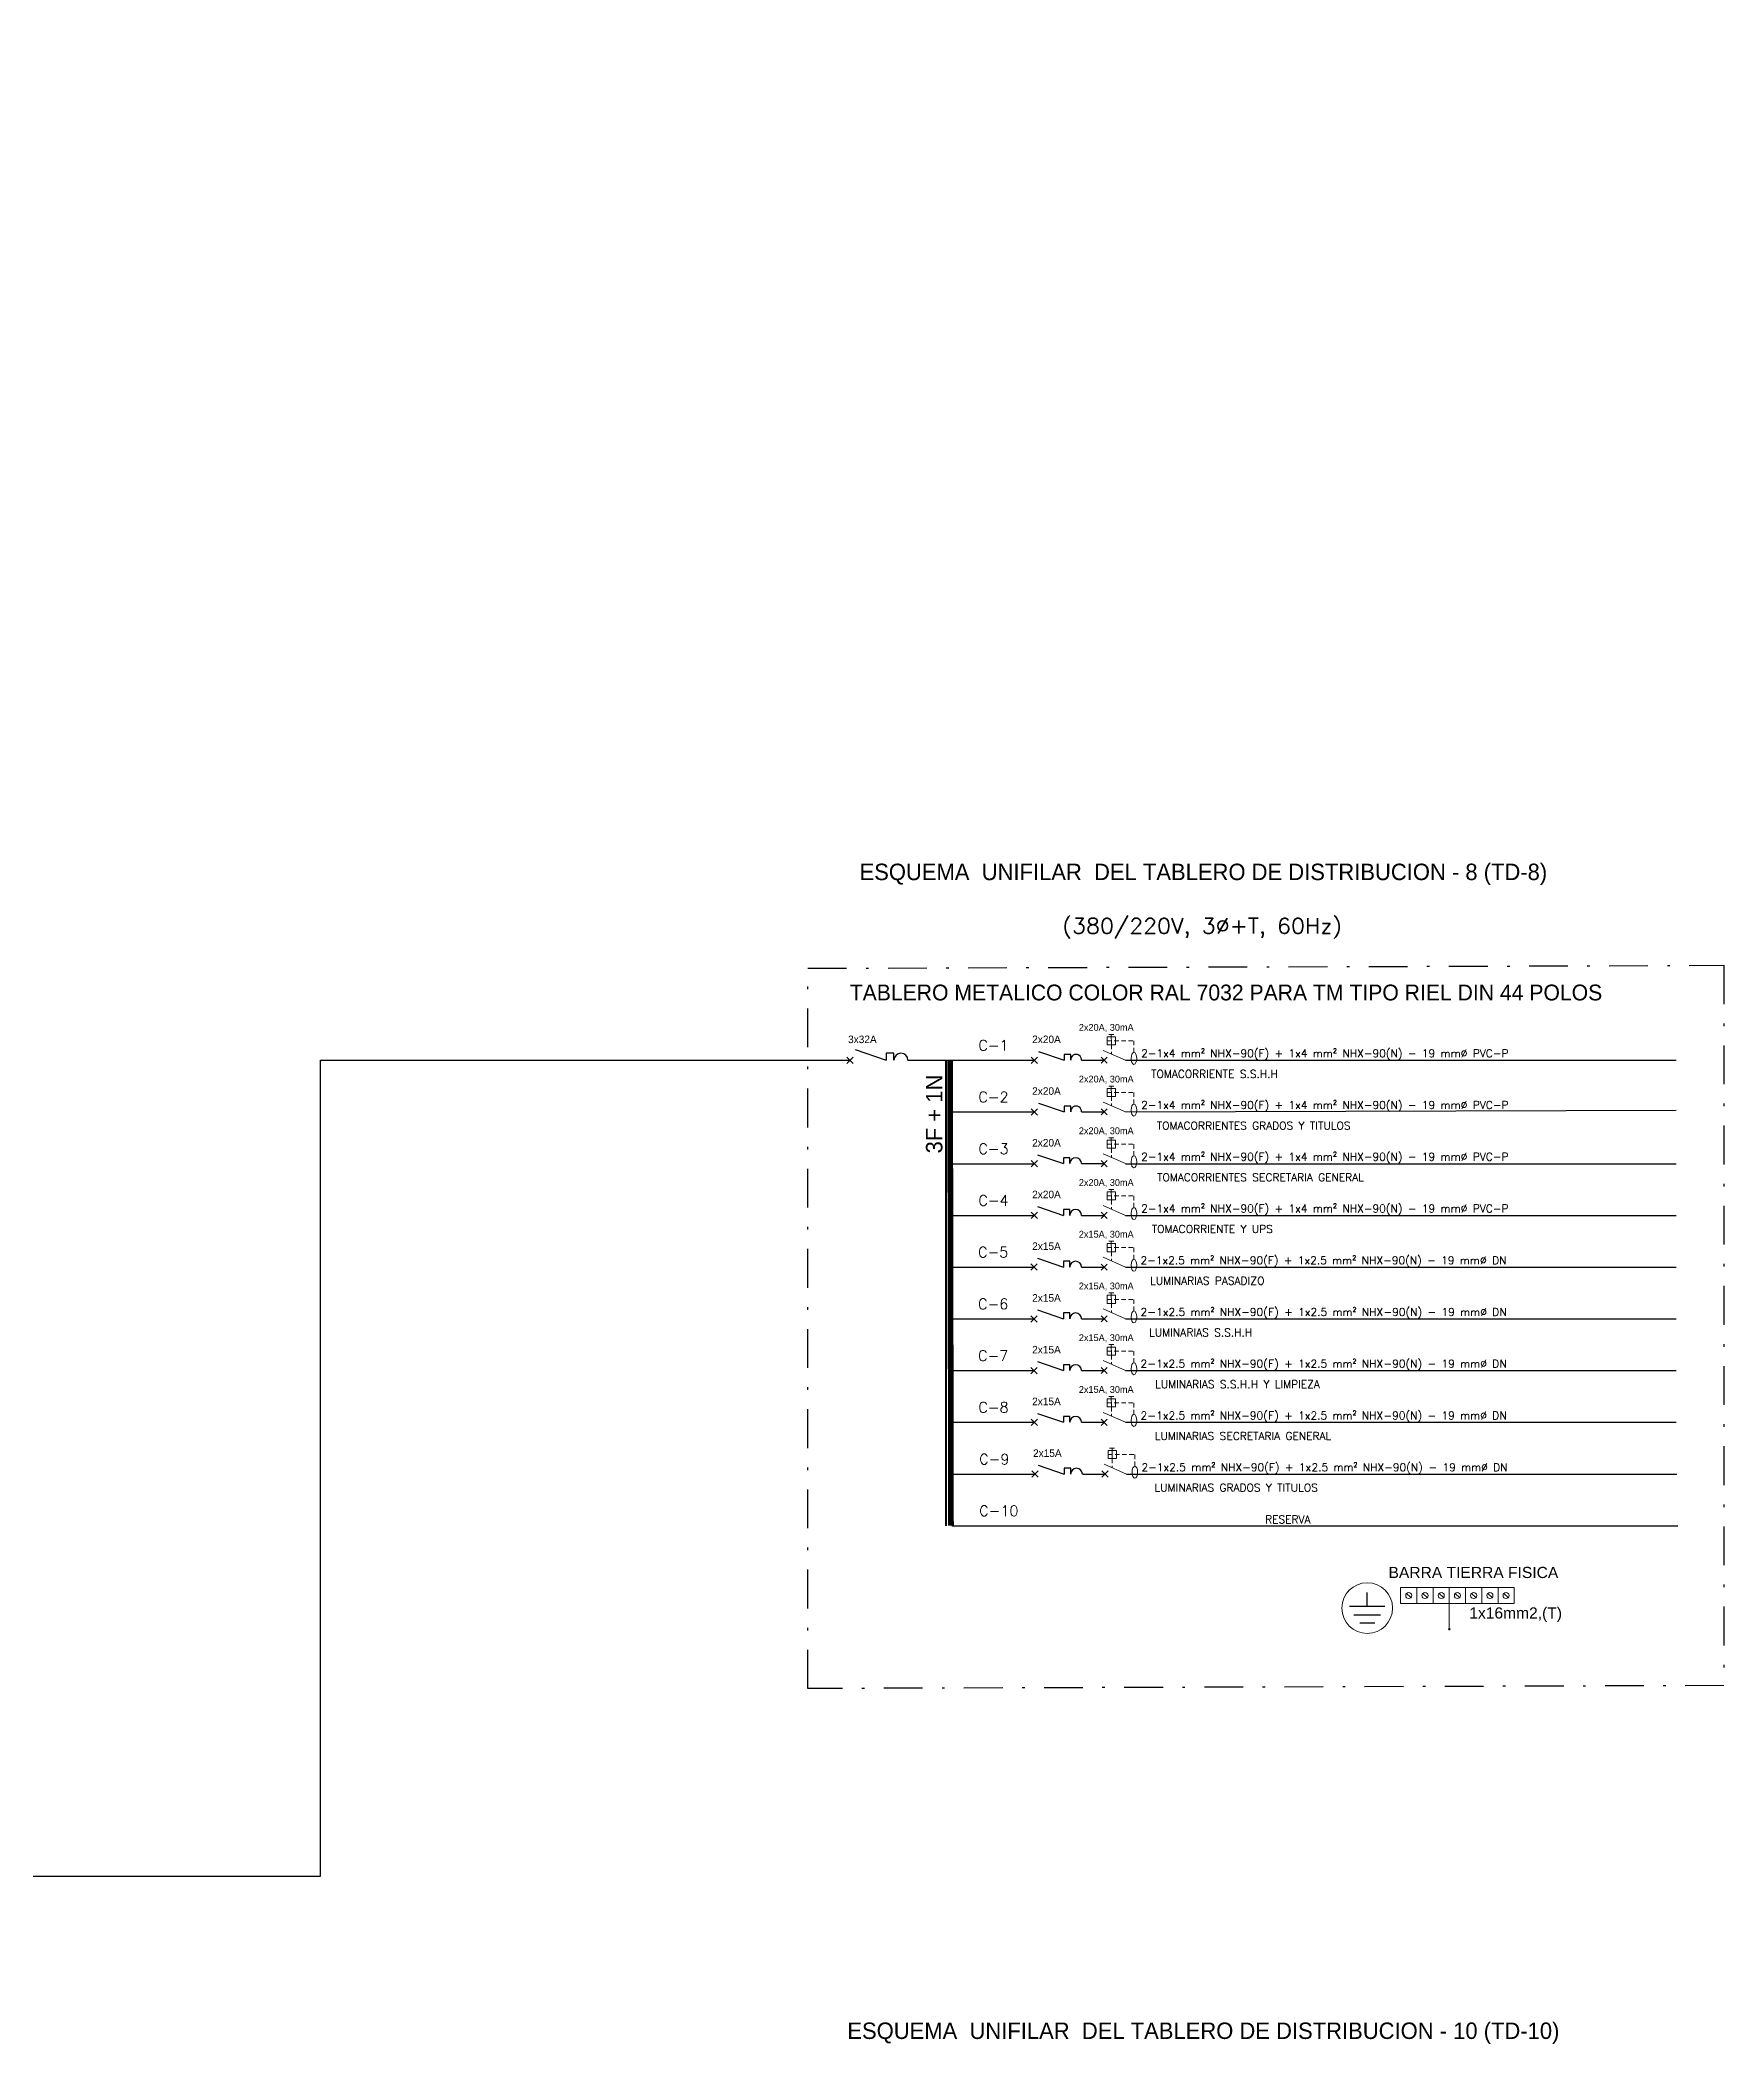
# Model space of a CAD drawing. Header units: inches. Extents: x 1395 to 2352, y -17763 to -17171.
# Drawn here: x 2073.9 to 2139, y -17468.4 to -17390.9 of the extents above; entities that cross this region are included whole.
import ezdxf

# ---------------------------------------------------------------- set-up
doc = ezdxf.new("R2010")
doc.units = ezdxf.units.IN
for name, pattern in [('CONTINUA', [0]), ('DASHDOT', [1, 0.5, -0.25, 0, -0.25]), ('HIDDEN', [0.375, 0.25, -0.125]), ('HIDDEN2', [0.1875, 0.125, -0.0625])]:
    doc.linetypes.add(name, pattern=pattern)
for name, color, linetype, lineweight in [('0-TEXTO Indicativo', 7, 'Continuous', 0), ('Barras', 13, 'Continuous', 0), ('Cables alumbrado', 2, 'Continuous', 5)]:
    doc.layers.add(name, color=color, linetype=linetype, lineweight=lineweight)
for name, color, linetype in [('0.4', 4, 'Continuous'), ('PROYECCIONES 0.2', 2, 'HIDDEN'), ('tablero', 1, 'Continuous'), ('TEXTO 0.3', 3, 'Continuous'), ('TEXTO 0.4', 4, 'Continuous')]:
    doc.layers.add(name, color=color, linetype=linetype)
doc.styles.add('CANGREJO80', font='romans.shx', dxfattribs={"width": 1.08, "height": 0.08})
doc.styles.add('kronen', font='GOTHIC.TTF')
doc.styles.add('RAUL-LTBT', font='swissl.ttf', dxfattribs={"height": 0.05})
doc.styles.add('Romans', font='romans.shx')

# ---------------------------------------------------------------- blocks, each defined once
blk = doc.blocks.new('vbnm')
at = {"layer": 'Cables alumbrado'}
for p, q in [((2288.975, 870.194), (2289.09, 870.194)), ((2288.975, 870.08), (2288.975, 870.194)), ((2288.996, 870.228), (2289.065, 870.228)), ((2289.031, 870.23), (2289.033, 870.08)), ((2289.09, 870.194), (2289.09, 870.08)), ((2288.888, 869.907), (2288.974, 869.821)), ((2288.888, 869.821), (2288.974, 869.907)), ((2289.233, 869.864), (2288.918, 870.003)), ((2289.09, 870.08), (2288.975, 870.08))]:
    blk.add_line(p, q, dxfattribs=at)
at = {"layer": 'Cables alumbrado', "linetype": 'HIDDEN2', "ltscale": 0.5}
for p, q in [((2288.975, 870.137), (2289.35, 870.137)), ((2289.35, 870.137), (2289.35, 869.974)), ((2289.033, 870.08), (2289.033, 869.952))]:
    blk.add_line(p, q, dxfattribs=at)
at = {"layer": 'Cables alumbrado'}
blk.add_ellipse((2289.35, 869.89), major_axis=(0, -0.084), ratio=0.466666, dxfattribs=at)
blk = doc.blocks.new('CONECCION A TIERA')
at = {"color": 50}
for p, q in [((50.428, 41.833), (50.428, 42.383)), ((51.108, 41.833), (49.747, 41.833)), ((49.912, 41.519), (50.944, 41.519)), ((50.138, 41.205), (50.717, 41.205))]:
    blk.add_line(p, q, dxfattribs=at)
at = {"layer": 'Barras'}
for p, q in [((52.116, 42.179), (51.949, 42.346)), ((52.744, 42.179), (52.578, 42.346)), ((53.372, 42.179), (53.206, 42.346)), ((53.603, 41.948), (53.603, 40.96)), ((54, 42.179), (53.834, 42.346)), ((54.628, 42.179), (54.462, 42.346)), ((55.256, 42.179), (55.09, 42.346)), ((55.884, 42.179), (55.718, 42.346))]:
    blk.add_line(p, q, dxfattribs=at)
at = {"layer": 'Barras', "elevation": 0}
for points in [[(51.719, 41.948), (52.347, 41.948), (52.347, 42.576), (51.719, 42.576)], [(52.347, 41.948), (52.975, 41.948), (52.975, 42.576), (52.347, 42.576)], [(52.975, 41.948), (53.603, 41.948), (53.603, 42.576), (52.975, 42.576)], [(53.603, 41.948), (54.231, 41.948), (54.231, 42.576), (53.603, 42.576)], [(54.231, 41.948), (54.859, 41.948), (54.859, 42.576), (54.231, 42.576)], [(54.859, 41.948), (55.487, 41.948), (55.487, 42.576), (54.859, 42.576)], [(55.487, 41.948), (56.115, 41.948), (56.115, 42.576), (55.487, 42.576)]]:
    blk.add_lwpolyline(points, close=True, dxfattribs=at)
at = {"layer": 'Barras'}
for centre, radius in [((50.428, 41.775), 0.982), ((52.033, 42.262), 0.118), ((52.661, 42.262), 0.118), ((53.289, 42.262), 0.118), ((53.917, 42.262), 0.118), ((54.545, 42.262), 0.118), ((55.173, 42.262), 0.118), ((55.801, 42.262), 0.118)]:
    blk.add_circle(centre, radius, dxfattribs=at)
for start, end in [(0, 180), (180, 0)]:
    blk.add_arc((53.603, 40.96), 0.0268, start, end, dxfattribs=at)

msp = doc.modelspace()

# ---------------------------------------------------------------- linework, layer by layer
at = {"layer": '0.4', "color": 240}
for p, q in [((2105.091, -17430.433), (2105.336, -17430.189)), ((2105.336, -17430.433), (2105.091, -17430.189)), ((2105.411, -17429.898), (2106.613, -17430.311)), ((2112.214, -17430.433), (2112.459, -17430.189)), ((2112.459, -17430.433), (2112.214, -17430.189)), ((2112.501, -17429.967), (2113.503, -17430.311)), ((2112.214, -17432.434), (2112.459, -17432.189)), ((2112.459, -17432.434), (2112.214, -17432.189)), ((2112.501, -17431.965), (2113.503, -17432.31)), ((2112.214, -17434.434), (2112.459, -17434.189)), ((2112.459, -17434.434), (2112.214, -17434.189)), ((2112.463, -17433.965), (2113.465, -17434.31)), ((2112.214, -17436.434), (2112.459, -17436.189)), ((2112.459, -17436.434), (2112.214, -17436.189)), ((2112.463, -17435.966), (2113.465, -17436.31)), ((2112.463, -17437.966), (2113.465, -17438.31)), ((2112.204, -17438.434), (2112.448, -17438.19)), ((2112.448, -17438.434), (2112.204, -17438.19)), ((2112.204, -17440.434), (2112.448, -17440.19)), ((2112.448, -17440.434), (2112.204, -17440.19)), ((2112.463, -17439.966), (2113.465, -17440.31)), ((2112.463, -17441.966), (2113.465, -17442.311)), ((2112.204, -17442.435), (2112.448, -17442.19)), ((2112.448, -17442.435), (2112.204, -17442.19)), ((2112.214, -17444.435), (2112.459, -17444.19)), ((2112.459, -17444.435), (2112.214, -17444.19)), ((2112.463, -17443.969), (2113.465, -17444.313)), ((2112.248, -17446.435), (2112.493, -17446.19)), ((2112.493, -17446.435), (2112.248, -17446.19)), ((2112.497, -17445.969), (2113.499, -17446.314))]:
    msp.add_line(p, q, dxfattribs=at)
at = {"layer": '0.4', "color": 5}
for p, q in [((2109.084, -17430.311), (2112.336, -17430.311)), ((2115.874, -17430.311), (2137.17, -17430.311)), ((2109.084, -17432.311), (2112.336, -17432.311)), ((2115.874, -17432.311), (2137.17, -17432.238)), ((2109.084, -17434.311), (2112.336, -17434.311)), ((2115.874, -17434.311), (2137.17, -17434.311)), ((2109.084, -17436.312), (2112.336, -17436.312)), ((2115.874, -17436.312), (2137.17, -17436.312)), ((2109.073, -17438.312), (2112.326, -17438.312)), ((2115.864, -17438.312), (2137.17, -17438.312)), ((2109.073, -17440.312), (2112.326, -17440.312)), ((2115.864, -17440.312), (2137.17, -17440.312)), ((2109.073, -17442.312), (2112.326, -17442.312)), ((2115.864, -17442.312), (2137.17, -17442.312)), ((2109.084, -17444.312), (2112.336, -17444.312)), ((2115.874, -17444.312), (2137.17, -17444.312)), ((2109.118, -17446.313), (2112.37, -17446.313)), ((2115.908, -17446.313), (2137.204, -17446.313)), ((2109.152, -17448.313), (2137.238, -17448.314))]:
    msp.add_line(p, q, dxfattribs=at)
at = {"layer": '0.4', "color": 5, "ltscale": 0.075}
for p, q in [((2114.166, -17430.311), (2115.044, -17430.311)), ((2114.166, -17432.31), (2115.044, -17432.31)), ((2114.166, -17434.31), (2115.044, -17434.31)), ((2114.166, -17436.31), (2115.044, -17436.31)), ((2114.166, -17438.31), (2115.044, -17438.31)), ((2114.166, -17440.31), (2115.044, -17440.31)), ((2114.166, -17442.311), (2115.044, -17442.311)), ((2114.166, -17444.313), (2115.044, -17444.313)), ((2114.2, -17446.314), (2115.078, -17446.314))]:
    msp.add_line(p, q, dxfattribs=at)
at = {"layer": '0.4', "color": 5, "elevation": 0}
for points in [[(1948.324, -17390.859), (1990.688, -17390.859), (1990.688, -17461.862), (2084.723, -17461.862), (2084.723, -17430.311), (2105.214, -17430.311)], [(2107.453, -17430.311), (2109.084, -17430.311)]]:
    msp.add_lwpolyline(points, dxfattribs=at)
at = {"layer": '0.4', "color": 240, "elevation": 0}
for points in [[(2106.912, -17430.311), (2106.912, -17430.04), (2106.613, -17430.04), (2106.613, -17430.311)], [(2113.752, -17430.311), (2113.752, -17430.085), (2113.503, -17430.085), (2113.503, -17430.311)], [(2113.752, -17432.31), (2113.752, -17432.084), (2113.503, -17432.084), (2113.503, -17432.31)], [(2113.715, -17434.31), (2113.715, -17434.084), (2113.465, -17434.084), (2113.465, -17434.31)], [(2113.715, -17436.31), (2113.715, -17436.084), (2113.465, -17436.084), (2113.465, -17436.31)], [(2113.715, -17438.31), (2113.715, -17438.085), (2113.465, -17438.085), (2113.465, -17438.31)], [(2113.715, -17440.31), (2113.715, -17440.085), (2113.465, -17440.085), (2113.465, -17440.31)], [(2113.715, -17442.311), (2113.715, -17442.085), (2113.465, -17442.085), (2113.465, -17442.311)], [(2113.715, -17444.313), (2113.715, -17444.088), (2113.465, -17444.088), (2113.465, -17444.313)], [(2113.749, -17446.314), (2113.749, -17446.088), (2113.499, -17446.088), (2113.499, -17446.314)]]:
    msp.add_lwpolyline(points, dxfattribs=at)
at = {"layer": '0.4', "color": 5, "const_width": 0.221, "elevation": 0}
msp.add_lwpolyline([(2109.084, -17430.311), (2109.118, -17448.313)], dxfattribs=at)
at = {"layer": '0.4', "color": 240}
for centre, radius, start, end in [((2107.183, -17430.311), 0.271, 0, 180), ((2113.959, -17430.292), 0.208, 354.79548, 185.20452), ((2113.959, -17432.291), 0.208, 354.79548, 185.20452), ((2113.94, -17434.31), 0.226, 0, 180), ((2113.94, -17436.31), 0.226, 0, 180), ((2113.94, -17438.31), 0.226, 0, 180), ((2113.94, -17440.31), 0.226, 0, 180), ((2113.94, -17442.311), 0.226, 0, 180), ((2113.94, -17444.313), 0.226, 0, 180), ((2113.974, -17446.314), 0.226, 0, 180)]:
    msp.add_arc(centre, radius, start, end, dxfattribs=at)
at = {"layer": 'PROYECCIONES 0.2', "color": 23, "linetype": 'CONTINUA', "lineweight": 40, "ltscale": 1.15}
msp.add_line((2108.919, -17430.311), (2108.919, -17448.313), dxfattribs=at)
at = {"layer": 'tablero', "color": 1, "linetype": 'DASHDOT', "ltscale": 3, "elevation": 0}
msp.add_lwpolyline([(2139.021, -17426.64), (2139.021, -17454.495), (2103.582, -17454.609), (2103.582, -17426.755)], close=True, dxfattribs=at)

# ---------------------------------------------------------------- block references
msp.add_blockref('CONECCION A TIERA', (2074.794, -17493.273))
at = {"layer": 'Cables alumbrado', "color": 4, "xscale": 2.753743601044437, "yscale": 2.753743601044437, "zscale": 2.753743601044437}
for p in [(-4188.086, -19825.694), (-4188.086, -19827.692), (-4188.086, -19829.693), (-4188.086, -19831.693), (-4188.086, -19833.693), (-4188.086, -19835.693), (-4188.086, -19837.694), (-4188.086, -19839.696), (-4188.052, -19841.696)]:
    msp.add_blockref('vbnm', p, dxfattribs=at)

# ---------------------------------------------------------------- texts
at = {"layer": '0-TEXTO Indicativo', "linetype": 'HIDDEN', "style": 'RAUL-LTBT'}
msp.add_text('BARRA TIERRA FISICA', height=0.43177, dxfattribs=at).set_placement((2126.045, -17450.335))
at = {"layer": '0-TEXTO Indicativo', "style": 'RAUL-LTBT'}
msp.add_text('1x16mm2,(T)', height=0.43177, dxfattribs=at).set_placement((2129.17, -17451.902))
at = {"layer": 'TEXTO 0.3', "color": 7}
for s, height, style, p in [('3x32A', 0.292, 'kronen', (2105.137, -17429.649)), ('C-1', 0.407, 'Romans', (2110.177, -17429.937)), ('2x20A', 0.292, 'kronen', (2112.259, -17429.649)), ('2x20A, 30mA', 0.26407, 'kronen', (2114.064, -17429.172)), ('2-1x4 mm² NHX-90(F) + 1x4 mm² NHX-90(N) - 19 mmØ PVC-P', 0.30177, 'Romans', (2116.473, -17430.196)), ('2x20A, 30mA', 0.26407, 'kronen', (2114.064, -17431.171)), ('C-2', 0.407, 'Romans', (2110.177, -17431.937)), ('2x20A', 0.292, 'kronen', (2112.259, -17431.648)), ('2-1x4 mm² NHX-90(F) + 1x4 mm² NHX-90(N) - 19 mmØ PVC-P', 0.30177, 'Romans', (2116.473, -17432.195)), ('2x20A', 0.292, 'kronen', (2112.259, -17433.648)), ('2x20A, 30mA', 0.26407, 'kronen', (2114.064, -17433.171)), ('C-3', 0.407, 'Romans', (2110.177, -17433.938)), ('2-1x4 mm² NHX-90(F) + 1x4 mm² NHX-90(N) - 19 mmØ PVC-P', 0.30177, 'Romans', (2116.473, -17434.195)), ('2x20A, 30mA', 0.26407, 'kronen', (2114.064, -17435.171)), ('C-4', 0.407, 'Romans', (2110.177, -17435.938)), ('2x20A', 0.292, 'kronen', (2112.259, -17435.648)), ('2-1x4 mm² NHX-90(F) + 1x4 mm² NHX-90(N) - 19 mmØ PVC-P', 0.30177, 'Romans', (2116.473, -17436.195)), ('2x15A', 0.292, 'kronen', (2112.259, -17437.648)), ('2x15A, 30mA', 0.26407, 'kronen', (2114.064, -17437.171)), ('C-5', 0.407, 'Romans', (2110.166, -17437.938)), ('2-1x2.5 mm² NHX-90(F) + 1x2.5 mm² NHX-90(N) - 19 mmØ DN', 0.30177, 'Romans', (2116.444, -17438.2)), ('2x15A, 30mA', 0.26407, 'kronen', (2114.064, -17439.172)), ('C-6', 0.407, 'Romans', (2110.166, -17439.938)), ('2x15A', 0.292, 'kronen', (2112.259, -17439.648)), ('2-1x2.5 mm² NHX-90(F) + 1x2.5 mm² NHX-90(N) - 19 mmØ DN', 0.30177, 'Romans', (2116.455, -17440.199)), ('2x15A, 30mA', 0.26407, 'kronen', (2114.064, -17441.172)), ('C-7', 0.407, 'Romans', (2110.166, -17441.938)), ('2x15A', 0.292, 'kronen', (2112.259, -17441.649)), ('2-1x2.5 mm² NHX-90(F) + 1x2.5 mm² NHX-90(N) - 19 mmØ DN', 0.30177, 'Romans', (2116.455, -17442.199)), ('C-8', 0.407, 'Romans', (2110.177, -17443.939)), ('2x15A', 0.292, 'kronen', (2112.259, -17443.651)), ('2x15A, 30mA', 0.26407, 'kronen', (2114.064, -17443.175)), ('2-1x2.5 mm² NHX-90(F) + 1x2.5 mm² NHX-90(N) - 19 mmØ DN', 0.30177, 'Romans', (2116.455, -17444.201)), ('C-9', 0.407, 'Romans', (2110.21, -17445.939)), ('2x15A', 0.292, 'kronen', (2112.293, -17445.652)), ('2-1x2.5 mm² NHX-90(F) + 1x2.5 mm² NHX-90(N) - 19 mmØ DN', 0.30177, 'Romans', (2116.489, -17446.202)), ('C-10', 0.407, 'Romans', (2110.21, -17447.939))]:
    msp.add_text(s, height=height, dxfattribs=dict(at, style=style)).set_placement(p)
at = {"layer": 'TEXTO 0.3', "color": 7, "attachment_point": 5, "style": 'kronen'}
for s, insert, char_height, width in [('TABLERO METALICO COLOR RAL 7032 PARA TM TIPO RIEL DIN 44 POLOS', (2119.757, -17427.696), 0.61212, 30.90572), ('{\\Fromans|c0;TOMACORRIENTE S.S.H.H}', (2119.311, -17430.839), 0.30177, 18.94515), ('{\\Fromans|c0;TOMACORRIENTES GRADOS Y TITULOS}', (2120.827, -17432.839), 0.30177, 15.98644), ('{\\Fromans|c0;TOMACORRIENTES SECRETARIA GENERAL}', (2121.092, -17434.839), 0.30177, 15.98644), ('{\\Fromans|c0;TOMACORRIENTE Y UPS}', (2119.232, -17436.839), 0.30177, 15.98644), ('{\\Fromans|c0;LUMINARIAS PASADIZO}', (2119.03, -17438.84), 0.30177, 15.98644), ('{\\Fromans|c0;LUMINARIAS S.S.H.H}', (2118.779, -17440.84), 0.30177, 15.98644), ('{\\Fromans|c0;LUMINARIAS S.S.H.H Y LIMPIEZA}', (2120.201, -17442.84), 0.30177, 15.98644), ('{\\Fromans|c0;LUMINARIAS SECRETARIA GENERAL}', (2120.417, -17444.84), 0.30177, 15.98644), ('{\\Fromans|c0;LUMINARIAS GRADOS Y TITULOS}', (2120.151, -17446.84), 0.30177, 15.98644), ('{\\Fromans|c0;RESERVA}', (2122.148, -17448.07), 0.30177, 15.98644)]:
    msp.add_mtext(s, dxfattribs=dict(at, insert=insert, char_height=char_height, width=width))
at = {"layer": 'TEXTO 0.4', "color": 42, "char_height": 0.63593, "attachment_point": 5, "style": 'kronen'}
for s, insert in [('ESQUEMA  UNIFILAR  DEL TABLERO DE DISTRIBUCION - 8 (TD-8)', (2118.882, -17423.123, 0)), ('ESQUEMA  UNIFILAR  DEL TABLERO DE DISTRIBUCION - 10 (TD-10)', (2118.882, -17467.938, 0))]:
    msp.add_mtext(s, dxfattribs=dict(at, insert=insert))
at = {"layer": 'TEXTO 0.4', "color": 42, "ltscale": 0.2, "insert": (2118.834, -17425.211), "char_height": 0.58294, "attachment_point": 5, "style": 'CANGREJO80'}
msp.add_mtext('(380/220V, 3Ø+T, 60Hz)', dxfattribs=at)
at = {"layer": 'TEXTO 0.4', "insert": (2108.472, -17432.389), "char_height": 0.6359, "attachment_point": 5, "rotation": 90, "style": 'kronen'}
msp.add_mtext('3F + 1N', dxfattribs=at)

doc.saveas('drawing.dxf')
